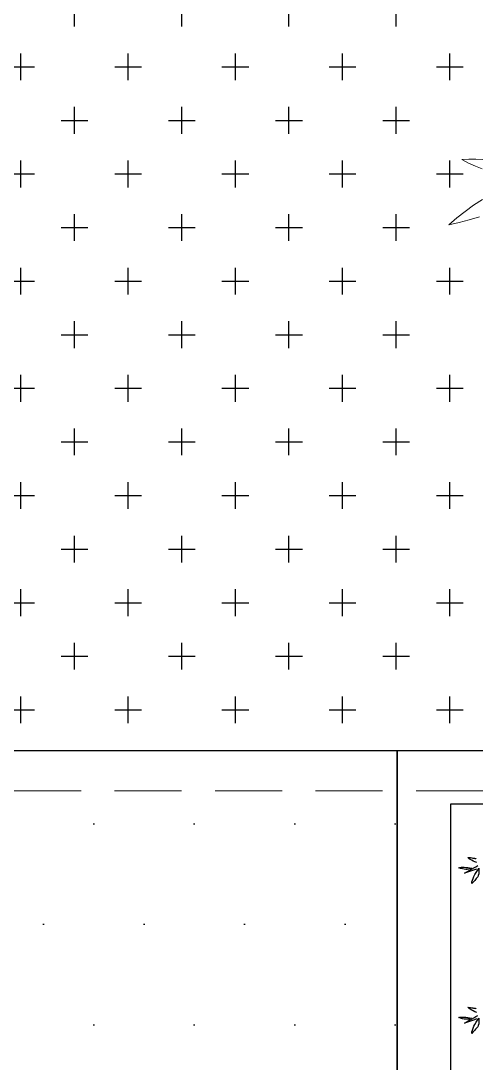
# Model space of a CAD drawing. Header units: millimetres. Extents: x 18 to 174501, y 22 to 24571.
# Drawn here: x 20625 to 21474, y 14741 to 16686 of the extents above; entities that cross this region are included whole.
import ezdxf

# ---------------------------------------------------------------- set-up
doc = ezdxf.new("R2010")
doc.units = ezdxf.units.MM
doc.header["$MEASUREMENT"] = 0
doc.linetypes.add('HIDDEN2', pattern=[0.1875, 0.125, -0.0625])
doc.layers.add('AS', color=8, linetype='HIDDEN2', lineweight=5)
doc.layers.add('Edges', color=7, linetype='Continuous', lineweight=18)
doc.layers.add('Plants', color=92, linetype='Continuous')
doc.layers.add('tampak', color=7, linetype='Continuous')

# ---------------------------------------------------------------- blocks, each defined once
blk = doc.blocks.new('OUTDOOR')
at = {"layer": 'tampak', "transparency": 33554687}
h = blk.add_hatch(dxfattribs=at)
h.set_pattern_fill('CROSS', scale=400)
h.paths.add_polyline_path([(1833117.6, 62258.3), (1829017.6, 62258.3), (1829017.6, 55399.8), (1833117.6, 55399.8)])
h = blk.add_hatch(dxfattribs=at)
h.set_pattern_fill('DOTS', scale=3000)
h.set_pattern_definition([(0, (2854.53, 0), (93.75, 187.5), [0, -187.5])])
h.paths.add_polyline_path([(1832617.6, 55399.8), (1829266.1, 55399.8), (1829266.1, 55248.3), (1829016.1, 55248.3), (1827567.6, 55248.3), (1827567.6, 53294.8), (1827573.6, 53294.8), (1827573.6, 53188.3), (1828173.6, 53188.3), (1828173.6, 49758.3), (1828023.6, 49758), (1828023.6, 49756.9), (1827567.6, 49756.9), (1827567.6, 44386.9), (1833117.6, 44386.9), (1833054.5, 44637.2), (1832872.1, 44637.2), (1832872.2, 44636.5), (1832871.6, 44637.2), (1832617.6, 44637.2)])
h.paths.add_polyline_path([(1827766, 54105.9), (1828642.3, 54105.9), (1828642.3, 54329.5), (1827766, 54329.5)], flags=24)
h.paths.add_polyline_path([(1827819.2, 54370.2), (1828589.1, 54370.2), (1828589.1, 54593.7), (1827819.2, 54593.7)], flags=24)
for points in [[(1829016.1, 55399.8), (1833117.6, 55399.8)], [(1832617.6, 55399.8), (1832617.6, 44637.2), (1833117.6, 44637.2)]]:
    blk.add_lwpolyline(points)
blk = doc.blocks.new('1')
at = {"layer": 'Plants', "linetype": 'Continuous'}
for points in [[(3214.8, 15041.5), (3216.3, 15037.7), (3217.5, 15034), (3218.8, 15030.3), (3220.1, 15026.6), (3221.4, 15022.8), (3222.5, 15019.1), (3219.9, 15023.6), (3217.4, 15027.9), (3215, 15032.1), (3212.7, 15036.4), (3210.5, 15040.4), (3208.4, 15044.4)], [(3494.5, 15041.5), (3495.9, 15037.7), (3497.2, 15034), (3498.5, 15030.3), (3499.8, 15026.6), (3501, 15022.8), (3502.2, 15019.1), (3499.6, 15023.6), (3497, 15027.9), (3494.6, 15032.1), (3492.4, 15036.4), (3490.2, 15040.4), (3488.1, 15044.4)], [(3202.5, 15042.3), (3201.4, 15038.8), (3199.9, 15035.6), (3198.3, 15032.7), (3196.7, 15030), (3194.8, 15027.6), (3192.9, 15025.3), (3193.2, 15028.1), (3193.5, 15030.5), (3193.9, 15032.7), (3194.2, 15034.6), (3194.5, 15036.2), (3194.7, 15037.7), (3194.8, 15038.8), (3194.8, 15039.4), (3195.1, 15040.2), (3195.8, 15041.2)], [(3213.2, 15046.3), (3219.1, 15046.1), (3223.8, 15045.7), (3227.1, 15044.9), (3229.4, 15043.9), (3230.2, 15043.3), (3231.3, 15042.3), (3232.7, 15041.2), (3234.2, 15039.9), (3235.9, 15038.5), (3237.9, 15036.7), (3239.8, 15034.8), (3242, 15032.7), (3238.8, 15033.2), (3235.5, 15034.1), (3232.1, 15035.4), (3228.6, 15036.9), (3224.9, 15038.8), (3221.1, 15041), (3217.2, 15043.6), (3213.2, 15046.3)], [(3482.2, 15042.3), (3481, 15038.8), (3479.6, 15035.6), (3478, 15032.7), (3476.4, 15030), (3474.5, 15027.6), (3472.6, 15025.3), (3472.9, 15028.1), (3473.2, 15030.5), (3473.5, 15032.7), (3473.8, 15034.6), (3474.2, 15036.2), (3474.3, 15037.7), (3474.5, 15038.8), (3474.5, 15039.4), (3474.8, 15040.2), (3475.4, 15041.2)], [(3492.9, 15046.3), (3498.8, 15046.1), (3503.4, 15045.7), (3506.8, 15044.9), (3509, 15043.9), (3509.8, 15043.3), (3511, 15042.3), (3512.4, 15041.2), (3513.8, 15039.9), (3515.6, 15038.5), (3517.5, 15036.7), (3519.4, 15034.8), (3521.7, 15032.7), (3518.5, 15033.2), (3515.1, 15034.1), (3511.8, 15035.4), (3508.2, 15036.9), (3504.6, 15038.8), (3500.7, 15041), (3496.9, 15043.6), (3492.9, 15046.3)], [(3213.2, 15032.2), (3214.2, 15029.8), (3215, 15027.1), (3215.3, 15024.4), (3215.3, 15021.5), (3215.1, 15018.5), (3214.5, 15015.3), (3213.5, 15011.9), (3212.3, 15008.4), (3211.8, 15010.6), (3211.5, 15013.2), (3211.5, 15015.9), (3211.5, 15018.8), (3211.6, 15022), (3212.1, 15025.2), (3212.6, 15028.7), (3213.2, 15032.2)], [(3492.9, 15032.2), (3493.8, 15029.8), (3494.6, 15027.1), (3495, 15024.4), (3495, 15021.5), (3494.8, 15018.5), (3494.2, 15015.3), (3493.2, 15011.9), (3491.9, 15008.4), (3491.4, 15010.6), (3491.1, 15013.2), (3491.1, 15015.9), (3491.1, 15018.8), (3491.3, 15022), (3491.8, 15025.2), (3492.2, 15028.7), (3492.9, 15032.2)]]:
    blk.add_lwpolyline(points, dxfattribs=at)
blk = doc.blocks.new('BAMBOOPLAN')
at = {"layer": 'Edges'}
for p, q in [((-7.343, 7.591), (-7.158, 7.601)), ((-7.343, 7.591), (-7.163, 7.501)), ((-7.158, 7.601), (-6.971, 7.602)), ((-6.971, 7.602), (-6.783, 7.593)), ((-7.163, 7.501), (-6.98, 7.419)), ((-6.98, 7.419), (-6.795, 7.347)), ((-7.026, 6.376), (-6.789, 6.53)), ((-7.477, 6.038), (-7.255, 6.212)), ((-7.255, 6.212), (-7.026, 6.376)), ((-7.689, 5.854), (-7.477, 6.038)), ((-7.689, 5.854), (-7.415, 5.913)), ((-7.415, 5.913), (-7.142, 5.985)), ((-7.142, 5.985), (-6.873, 6.07))]:
    blk.add_line(p, q, dxfattribs=at)
blk = doc.blocks.new('GRID')
at = {"layer": 'AS', "ltscale": 1000}
blk.add_line((1814236, 55324.1), (1830263, 55324.1), dxfattribs=at)

msp = doc.modelspace()

# ---------------------------------------------------------------- linework, layer by layer
msp.add_lwpolyline([(21826.8, 15324.5), (21826.8, 4561.8), (21326.8, 4561.8), (21326.8, 15324.5), (21826.8, 15324.5)])
msp.add_lwpolyline([(21726.8, 15224.5), (21726.8, 4661.8), (21426.8, 4661.8), (21426.8, 15224.5)], close=True)

# ---------------------------------------------------------------- block references
for name, p in [('GRID', (-1808436.2, -40075.3)), ('OUTDOOR', (-1811290.8, -40075.3))]:
    msp.add_blockref(name, p)
at = {"xscale": 69.97983938875464, "yscale": 69.97983938875464, "zscale": 69.97983938875464}
msp.add_blockref('BAMBOOPLAN', (21961.3, 15895.6), dxfattribs=at)
at = {"rotation": 270}
msp.add_blockref('1', (6433.3, 18317.8), dxfattribs=at)

doc.saveas('drawing.dxf')
